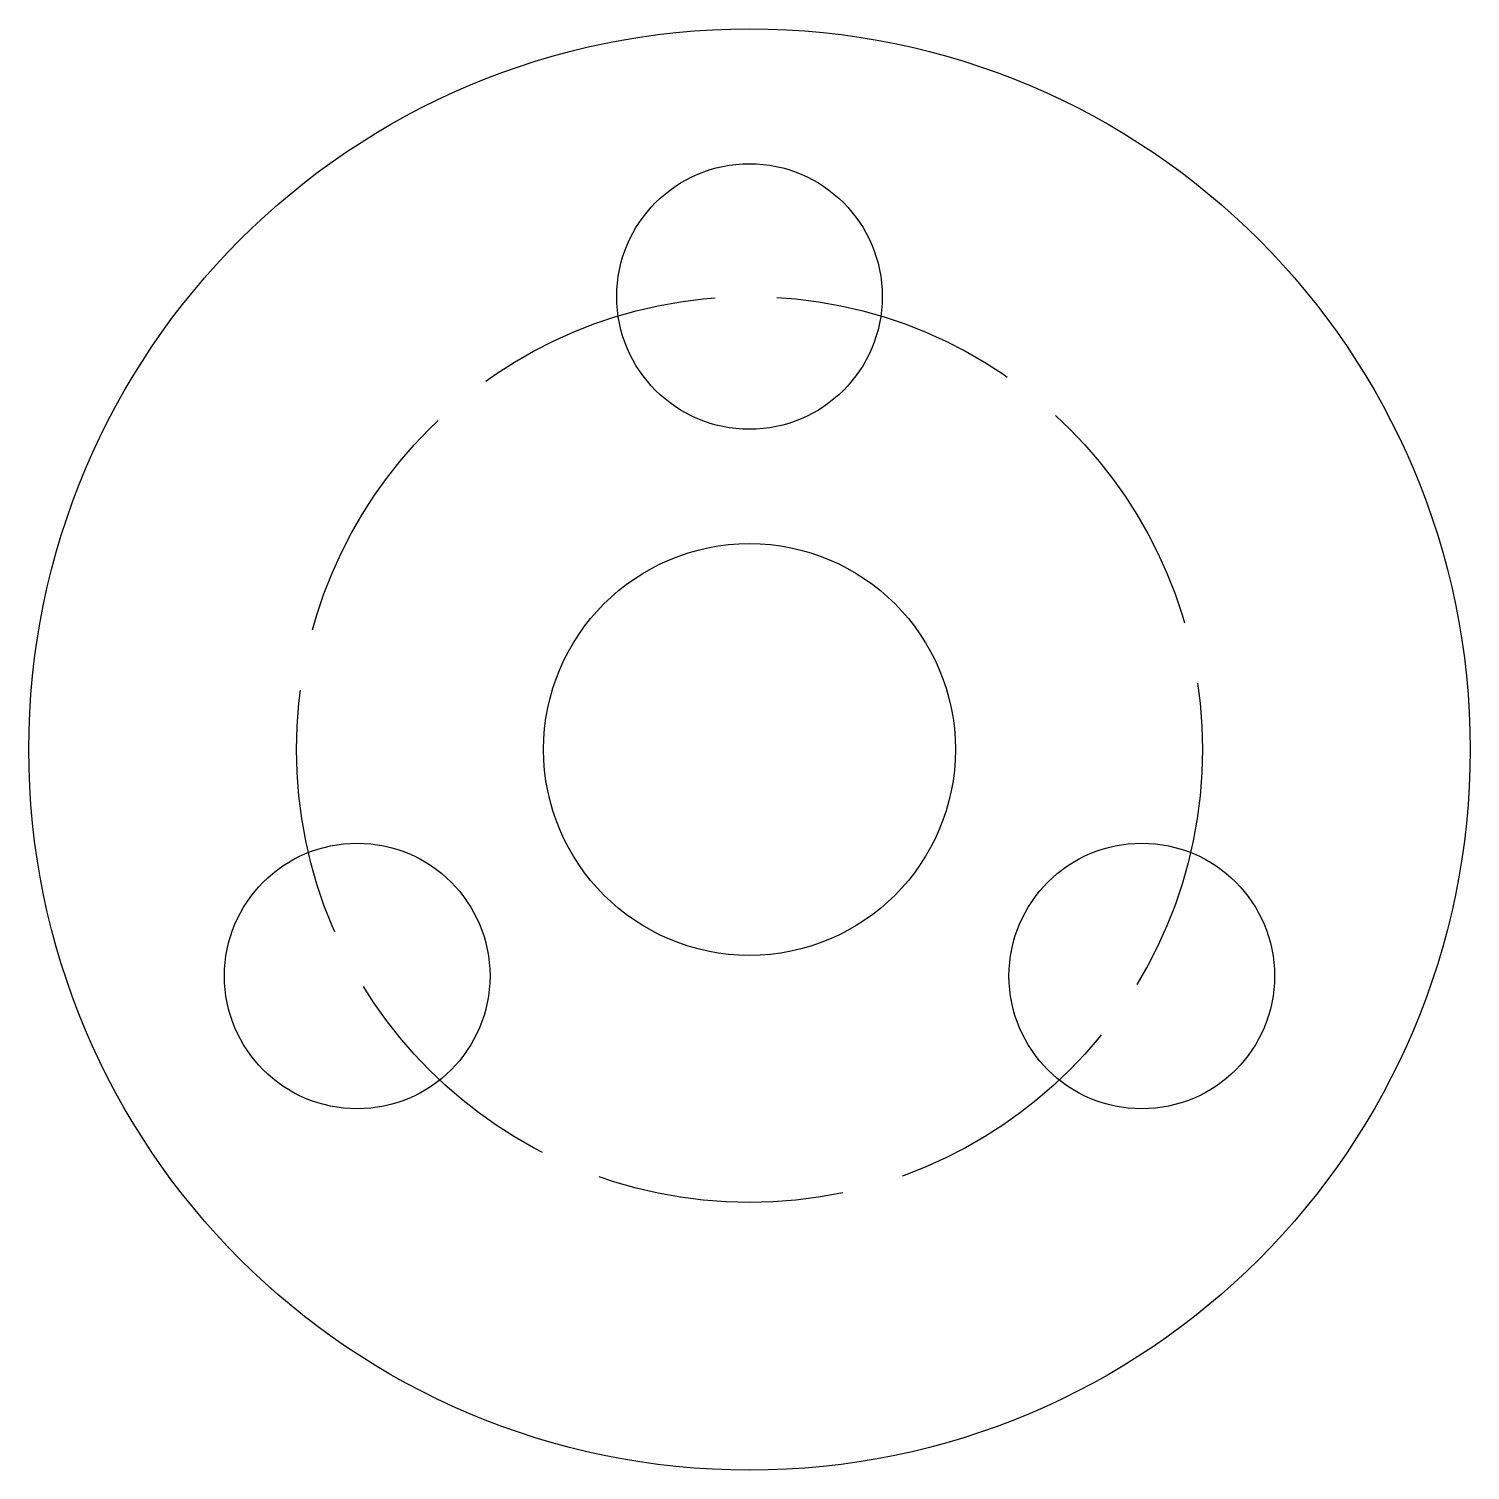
# Model space of a CAD drawing. Header units: millimetres. Extents: x 2510.2 to 2580.2, y 1745.9 to 1815.9.
import ezdxf

# ---------------------------------------------------------------- set-up
doc = ezdxf.new("R2010")
doc.units = ezdxf.units.MM
doc.linetypes.add('ACAD_ISO02W100', pattern=[15, 12, -3])

# ---------------------------------------------------------------- blocks, each defined once
blk = doc.blocks.new('*U2')
blk.add_circle((0, 0), 6.45)
blk = doc.blocks.new('*U3')
at = {"color": 0, "linetype": 'ByBlock', "lineweight": -2, "transparency": 16777216}
blk.add_blockref('*U2', (2545.209, 1802.906), dxfattribs=at)
for p, rotation in [((2526.157, 1769.906), 120), ((2564.262, 1769.906), 240)]:
    blk.add_blockref('*U2', p, dxfattribs=dict(at, rotation=rotation))

msp = doc.modelspace()

# ---------------------------------------------------------------- linework, layer by layer
for radius in [35, 10]:
    msp.add_circle((2545.209, 1780.906), radius)
at = {"linetype": 'ACAD_ISO02W100'}
msp.add_circle((2545.209, 1780.906), 22, dxfattribs=at)

# ---------------------------------------------------------------- block references
msp.add_blockref('*U3', (0, 0))

doc.saveas('drawing.dxf')
